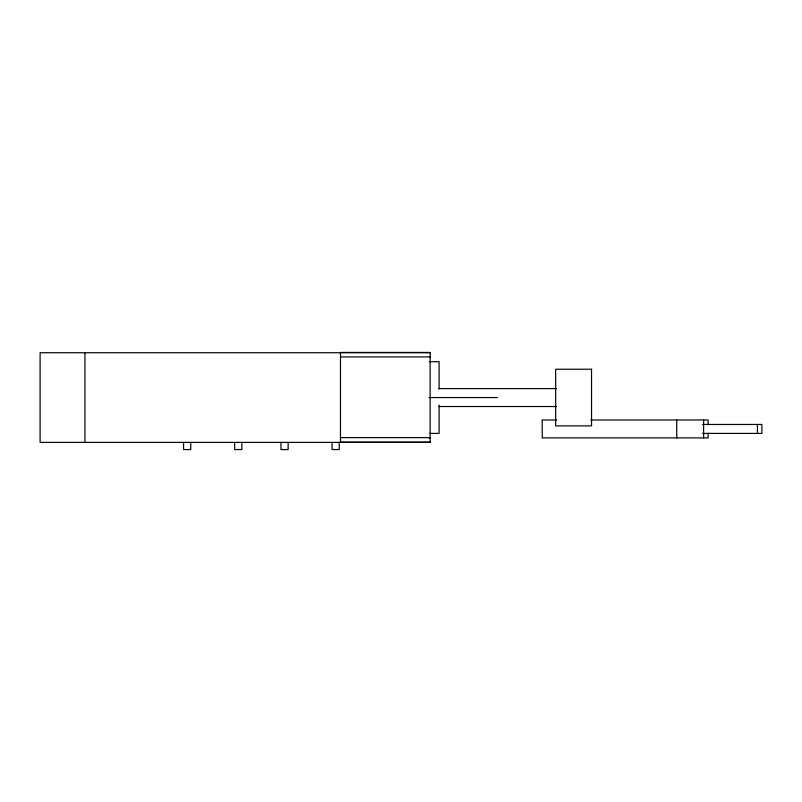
<?xml version="1.0" encoding="UTF-8"?>
<svg xmlns="http://www.w3.org/2000/svg" width="802" height="802" viewBox="0 0 802 802"><rect width="100%" height="100%" fill="white"/><g stroke="black" fill="none" stroke-linecap="round" stroke-linejoin="round"><path stroke-width="1.2" d="M430.143 352.73L40.1 352.73L40.1 442.393L430.143 442.393L430.143 352.439L340.479 352.439L340.479 442.393M340.479 356.92L430.143 356.92M429.401 361.692L439.105 361.692L439.105 388.9M438.894 388.589L556.508 388.589M428.9 397.561L497.39 397.561M438.894 406.524L556.508 406.524M556.688 419.977L542.222 419.977L542.222 437.902L708.106 437.902L708.106 433.12M590.873 419.977L708.106 419.977L708.106 424.759M702.452 424.458L761.9 424.458L761.9 433.421L702.452 433.421M429.411 433.421L439.105 433.421L439.105 404.98M340.479 437.621L430.143 437.621M429.401 437.972L430.143 437.972M340.479 442.102L430.143 442.102M757.419 424.458L757.419 433.421M703.615 419.977L703.615 437.902M676.718 419.977L676.718 437.902M339.246 442.393L339.246 449.561L332.078 449.561L332.078 442.393M288.139 442.393L288.139 449.561L280.961 449.561L280.961 442.393M241.843 442.393L241.843 449.561L234.675 449.561L234.675 442.393M190.736 442.393L190.736 449.561L183.568 449.561L183.568 442.393M84.932 352.73L84.932 442.393M591.535 369.231L555.676 369.231L555.676 425.882L591.535 425.882L591.535 369.231"/></g></svg>
